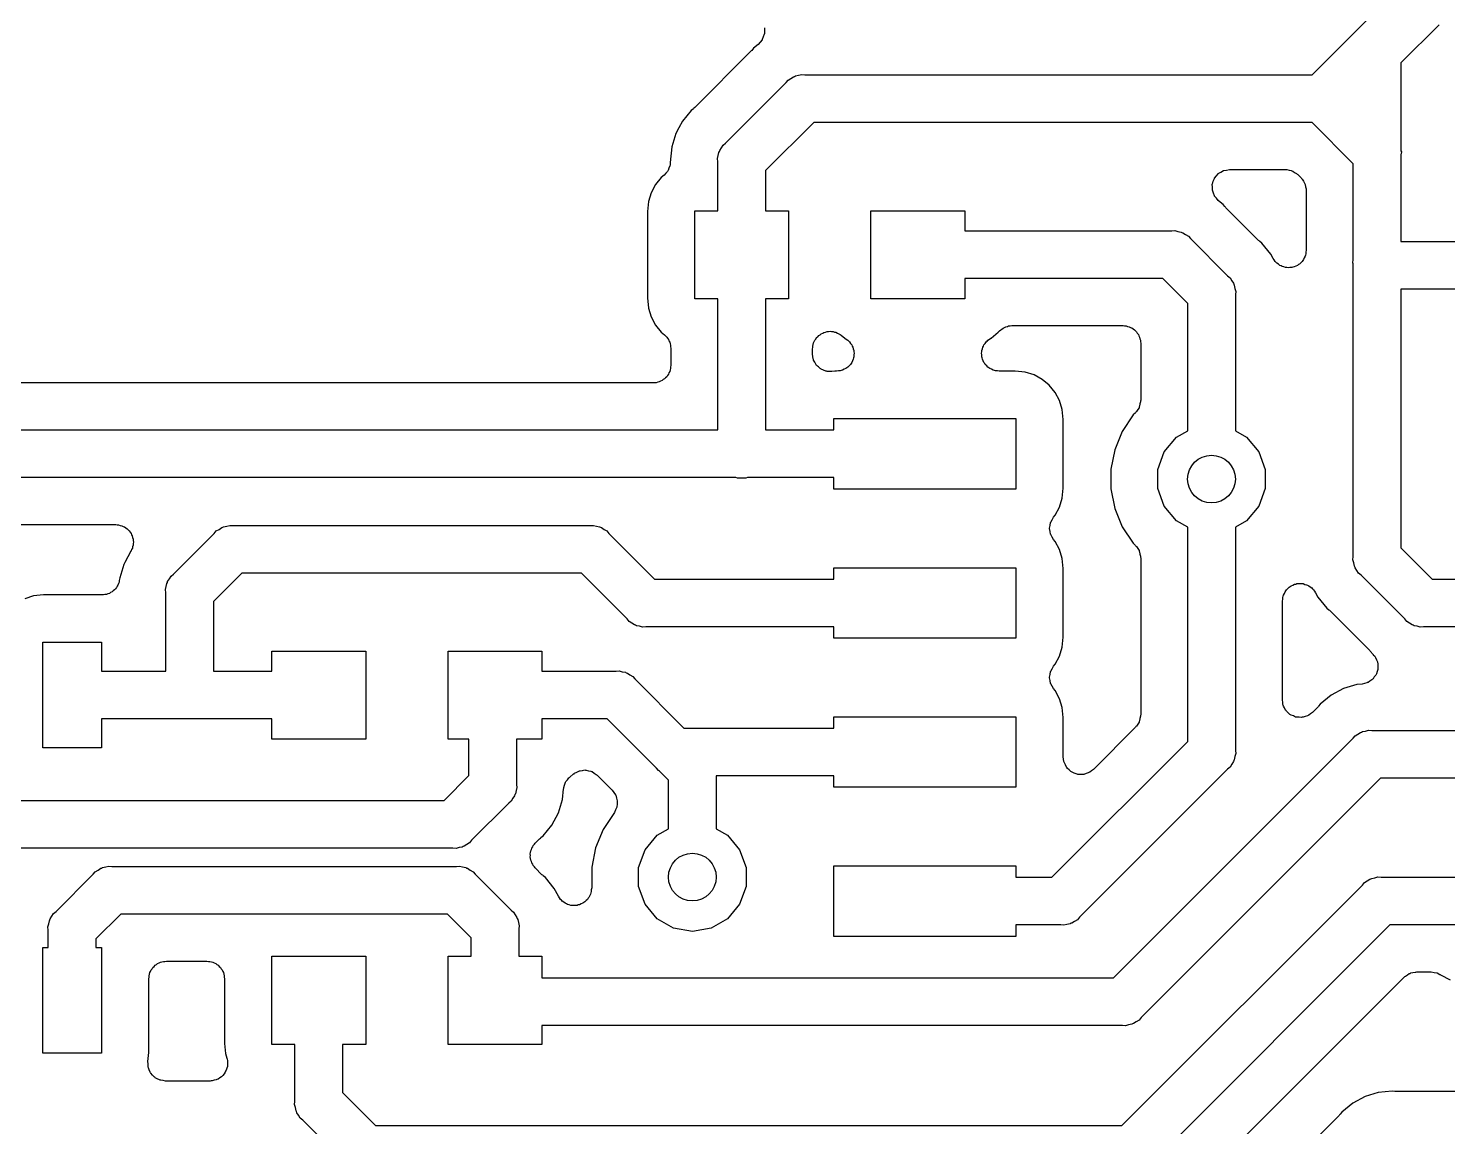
# Model space of a CAD drawing. Extents: x 91 to 190.2, y -113.9 to -59.9.
# Drawn here: x 109.03 to 121.11, y -105.08 to -95.72 of the extents above; entities that cross this region are included whole.
import ezdxf

# ---------------------------------------------------------------- set-up
doc = ezdxf.new("R2010")
doc.units = 0
doc.header["$MEASUREMENT"] = 0
doc.layers.add('BLACK', color=7, linetype='CONTINUOUS')

msp = doc.modelspace()

# ---------------------------------------------------------------- linework, layer by layer
at = {"layer": 'BLACK', "linetype": 'CONTINUOUS'}
for p, q in [((119.956, -96.1168), (120.697, -95.3758)), ((121.037, -95.692), (120.713, -96.0162)), ((115.283, -95.7939), (115.275, -95.8177)), ((115.292, -95.7703), (115.283, -95.7939)), ((115.293, -95.7687), (115.292, -95.7695)), ((115.292, -95.7695), (115.292, -95.7703)), ((115.293, -95.7182), (115.293, -95.7434)), ((115.293, -95.7434), (115.293, -95.7687)), ((115.176, -95.9196), (114.7, -96.3959)), ((115.18, -95.9136), (115.176, -95.9196)), ((115.186, -95.9087), (115.18, -95.9136)), ((115.2, -95.8914), (115.186, -95.9087)), ((115.24, -95.8586), (115.2, -95.8914)), ((115.241, -95.858), (115.24, -95.8586)), ((115.257, -95.8382), (115.241, -95.8576)), ((115.241, -95.8576), (115.241, -95.858)), ((115.274, -95.8191), (115.257, -95.8382)), ((115.275, -95.8177), (115.274, -95.8183)), ((115.274, -95.8183), (115.274, -95.8191)), ((120.713, -96.0162), (120.713, -96.7633)), ((115.479, -96.1826), (115.496, -96.1619)), ((115.496, -96.1619), (115.519, -96.1485)), ((115.519, -96.1485), (115.541, -96.133)), ((115.541, -96.133), (115.55, -96.1306)), ((115.55, -96.1306), (115.558, -96.1261)), ((115.558, -96.1261), (115.585, -96.1214)), ((115.585, -96.1214), (115.611, -96.1145)), ((115.611, -96.1145), (115.637, -96.1168)), ((115.637, -96.1168), (119.956, -96.1168)), ((114.963, -96.6986), (115.479, -96.1826)), ((114.689, -96.4058), (114.671, -96.42)), ((114.694, -96.4002), (114.689, -96.4058)), ((114.7, -96.3959), (114.694, -96.4002)), ((114.596, -96.5119), (114.566, -96.5688)), ((114.671, -96.42), (114.596, -96.5119)), ((115.713, -96.5232), (115.303, -96.9328)), ((119.956, -96.5232), (115.713, -96.5232)), ((120.307, -96.8742), (119.956, -96.5232)), ((114.54, -96.6166), (114.506, -96.7303)), ((114.566, -96.5688), (114.54, -96.6166)), ((114.566, -96.5688), (114.566, -96.5688)), ((114.506, -96.7303), (114.492, -96.8633)), ((114.901, -96.8046), (114.906, -96.778)), ((114.906, -96.778), (114.911, -96.7702)), ((114.911, -96.7702), (114.913, -96.7614)), ((114.913, -96.7614), (114.928, -96.7393)), ((114.928, -96.7393), (114.942, -96.716)), ((114.942, -96.716), (114.963, -96.6986)), ((120.713, -96.7633), (120.716, -96.772)), ((120.716, -96.772), (120.713, -96.7989)), ((114.489, -96.893), (114.48, -96.9123)), ((114.49, -96.8881), (114.489, -96.893)), ((114.491, -96.8834), (114.49, -96.8881)), ((114.492, -96.8633), (114.491, -96.8667)), ((114.491, -96.8667), (114.491, -96.8834)), ((114.894, -96.8306), (114.901, -96.8046)), ((114.897, -96.8575), (114.894, -96.8306)), ((114.897, -97.275), (114.897, -96.8575)), ((120.307, -97.6911), (120.307, -96.8742)), ((120.713, -96.7989), (120.713, -97.5368)), ((114.416, -96.9908), (114.366, -97.0517)), ((114.439, -96.9717), (114.416, -96.9908)), ((114.453, -96.9556), (114.439, -96.9717)), ((114.468, -96.9405), (114.453, -96.9556)), ((114.47, -96.9359), (114.468, -96.9405)), ((114.473, -96.9322), (114.47, -96.9359)), ((114.48, -96.9123), (114.473, -96.9322)), ((115.303, -96.9328), (115.303, -97.275)), ((119.115, -97.0234), (119.124, -96.9996)), ((119.124, -96.999), (119.125, -96.9982)), ((119.124, -96.9996), (119.124, -96.999)), ((119.125, -96.9982), (119.141, -96.9788)), ((119.141, -96.9788), (119.157, -96.9594)), ((119.157, -96.9589), (119.158, -96.9583)), ((119.157, -96.9594), (119.157, -96.9589)), ((119.158, -96.9583), (119.18, -96.9457)), ((119.18, -96.9457), (119.202, -96.9328)), ((119.202, -96.9327), (119.203, -96.9322)), ((119.202, -96.9328), (119.202, -96.9327)), ((119.203, -96.9322), (119.228, -96.9279)), ((119.228, -96.9279), (119.253, -96.9232)), ((119.253, -96.9232), (119.254, -96.9233)), ((119.254, -96.9233), (119.254, -96.9232)), ((119.254, -96.9232), (119.728, -96.9232)), ((119.728, -96.9232), (119.735, -96.9243)), ((119.735, -96.9243), (119.741, -96.9238)), ((119.741, -96.9238), (119.76, -96.9288)), ((119.76, -96.9288), (119.779, -96.9322)), ((119.779, -96.9322), (119.785, -96.9355)), ((119.785, -96.9355), (119.791, -96.9373)), ((119.791, -96.9373), (119.807, -96.9485)), ((119.807, -96.9485), (119.824, -96.9583)), ((119.824, -96.9583), (119.829, -96.9633)), ((119.829, -96.9633), (119.834, -96.9671)), ((119.834, -96.9671), (119.863, -96.9959)), ((119.863, -96.9959), (119.867, -97.0013)), ((119.867, -97.0013), (119.872, -97.0056)), ((119.872, -97.0056), (119.882, -97.0225)), ((114.329, -97.1212), (114.306, -97.1966)), ((114.366, -97.0517), (114.329, -97.1212)), ((119.106, -97.0488), (119.107, -97.048)), ((119.107, -97.074), (119.106, -97.0488)), ((119.107, -97.0472), (119.115, -97.0234)), ((119.107, -97.048), (119.107, -97.0472)), ((119.107, -97.0992), (119.107, -97.074)), ((119.107, -97.1), (119.107, -97.0992)), ((119.107, -97.1009), (119.107, -97.1)), ((119.116, -97.1245), (119.107, -97.1009)), ((119.125, -97.1482), (119.116, -97.1245)), ((119.882, -97.0225), (119.893, -97.0386)), ((119.893, -97.0386), (119.894, -97.045)), ((119.894, -97.045), (119.898, -97.0507)), ((119.898, -97.0507), (119.901, -97.07)), ((119.901, -97.07), (119.906, -97.0889)), ((119.906, -97.0889), (119.906, -97.0955)), ((119.906, -97.0955), (119.907, -97.102)), ((119.907, -97.102), (119.907, -97.611)), ((114.306, -97.1966), (114.297, -97.2824)), ((119.125, -97.1488), (119.125, -97.1482)), ((119.125, -97.1496), (119.125, -97.1488)), ((119.142, -97.1687), (119.125, -97.1496)), ((119.158, -97.1881), (119.142, -97.1687)), ((119.159, -97.1885), (119.158, -97.1881)), ((119.159, -97.1892), (119.159, -97.1885)), ((119.199, -97.2214), (119.159, -97.1892)), ((119.213, -97.2387), (119.199, -97.2214)), ((119.218, -97.2436), (119.213, -97.2387)), ((119.223, -97.2496), (119.218, -97.2436)), ((119.5, -97.5273), (119.223, -97.2496)), ((114.297, -97.2824), (114.297, -98.0176)), ((114.7, -98.025), (114.7, -97.275)), ((114.7, -97.275), (114.897, -97.275)), ((115.303, -97.275), (115.5, -97.275)), ((115.5, -97.275), (115.5, -98.025)), ((116.2, -98.025), (116.2, -97.275)), ((116.2, -97.275), (117, -97.275)), ((117, -97.275), (117, -97.4468)), ((117, -97.4468), (118.761, -97.4468)), ((118.761, -97.4468), (118.788, -97.4445)), ((118.788, -97.4445), (118.814, -97.4514)), ((118.814, -97.4514), (118.841, -97.4561)), ((118.841, -97.4561), (118.848, -97.4606)), ((118.848, -97.4606), (118.857, -97.463)), ((118.857, -97.463), (118.879, -97.4785)), ((118.879, -97.4785), (118.903, -97.4919)), ((118.903, -97.4919), (118.92, -97.5126)), ((118.92, -97.5126), (119.237, -97.83)), ((119.506, -97.5316), (119.5, -97.5273)), ((119.511, -97.5372), (119.506, -97.5316)), ((119.529, -97.5514), (119.511, -97.5372)), ((119.604, -97.6433), (119.529, -97.5514)), ((119.907, -97.611), (119.904, -97.6263)), ((119.904, -97.6263), (119.904, -97.6418)), ((120.713, -97.5368), (121.9, -97.5368)), ((119.625, -97.6817), (119.604, -97.6433)), ((119.634, -97.6939), (119.625, -97.6817)), ((119.642, -97.7074), (119.634, -97.6939)), ((119.65, -97.7143), (119.642, -97.7074)), ((119.657, -97.7227), (119.65, -97.7143)), ((119.67, -97.7309), (119.657, -97.7227)), ((119.682, -97.7409), (119.67, -97.7309)), ((119.692, -97.7445), (119.682, -97.7409)), ((119.701, -97.7502), (119.692, -97.7445)), ((119.817, -97.7462), (119.803, -97.7535)), ((119.832, -97.7409), (119.817, -97.7462)), ((119.84, -97.734), (119.832, -97.7409)), ((119.849, -97.729), (119.84, -97.734)), ((119.86, -97.7174), (119.849, -97.729)), ((119.872, -97.7074), (119.86, -97.7174)), ((119.877, -97.6981), (119.872, -97.7074)), ((119.884, -97.6902), (119.877, -97.6981)), ((119.89, -97.6758), (119.884, -97.6902)), ((119.898, -97.6623), (119.89, -97.6758)), ((119.9, -97.6518), (119.898, -97.6623)), ((119.904, -97.6418), (119.9, -97.6518)), ((120.304, -97.718), (120.307, -97.6911)), ((120.307, -97.7267), (120.304, -97.718)), ((120.307, -100.221), (120.307, -97.7267)), ((118.686, -97.8532), (117, -97.8532)), ((117, -97.8532), (117, -98.025)), ((118.897, -98.0642), (118.686, -97.8532)), ((119.237, -97.83), (119.258, -97.8474)), ((119.258, -97.8474), (119.272, -97.8707)), ((119.716, -97.7534), (119.701, -97.7502)), ((119.731, -97.7587), (119.716, -97.7534)), ((119.741, -97.7587), (119.731, -97.7587)), ((119.752, -97.7609), (119.741, -97.7587)), ((119.767, -97.7587), (119.752, -97.7609)), ((119.783, -97.7587), (119.767, -97.7587)), ((119.793, -97.755), (119.783, -97.7587)), ((119.803, -97.7535), (119.793, -97.755)), ((119.272, -97.8707), (119.287, -97.8928)), ((119.287, -97.8928), (119.289, -97.9016)), ((119.289, -97.9016), (119.294, -97.9094)), ((119.294, -97.9094), (119.299, -97.936)), ((119.299, -97.936), (119.306, -97.962)), ((119.306, -97.962), (119.303, -97.9889)), ((119.303, -97.9889), (119.303, -99.1494)), ((121.9, -97.9432), (120.713, -97.9432)), ((120.713, -97.9432), (120.713, -100.146)), ((114.297, -98.0176), (114.306, -98.1034)), ((114.306, -98.1034), (114.329, -98.1788)), ((114.897, -98.025), (114.7, -98.025)), ((114.897, -99.1418), (114.897, -98.025)), ((115.5, -98.025), (115.303, -98.025)), ((115.303, -98.025), (115.303, -99.1418)), ((117, -98.025), (116.2, -98.025)), ((118.897, -99.1494), (118.897, -98.0642)), ((114.329, -98.1788), (114.366, -98.2483)), ((114.366, -98.2483), (114.416, -98.3092)), ((114.416, -98.3092), (114.442, -98.3307)), ((114.442, -98.3307), (114.451, -98.3413)), ((114.451, -98.3413), (114.462, -98.3502)), ((114.462, -98.3502), (114.468, -98.3609)), ((115.738, -98.3555), (115.748, -98.3476)), ((115.748, -98.3476), (115.756, -98.338)), ((115.756, -98.338), (115.768, -98.3309)), ((115.768, -98.3309), (115.778, -98.322)), ((115.778, -98.322), (115.79, -98.3178)), ((115.79, -98.3178), (115.8, -98.3115)), ((115.8, -98.3115), (115.814, -98.3089)), ((115.814, -98.3089), (115.827, -98.3042)), ((115.827, -98.3042), (115.839, -98.3042)), ((115.839, -98.3042), (115.852, -98.3019)), ((115.852, -98.3019), (115.865, -98.3042)), ((115.865, -98.3042), (115.879, -98.3042)), ((115.879, -98.3042), (115.891, -98.3084)), ((115.891, -98.3084), (115.903, -98.3104)), ((115.903, -98.3104), (115.915, -98.3172)), ((115.915, -98.3172), (115.928, -98.322)), ((115.928, -98.322), (115.938, -98.3299)), ((115.938, -98.3299), (115.948, -98.3359)), ((115.948, -98.3359), (115.977, -98.3592)), ((117.223, -98.3592), (117.284, -98.3092)), ((117.284, -98.3092), (117.285, -98.308)), ((117.285, -98.308), (117.296, -98.299)), ((117.296, -98.299), (117.305, -98.2883)), ((117.305, -98.2883), (117.315, -98.2821)), ((117.315, -98.2821), (117.325, -98.2741)), ((117.325, -98.2741), (117.338, -98.2692)), ((117.338, -98.2692), (117.35, -98.2622)), ((117.35, -98.2622), (117.362, -98.2601)), ((117.362, -98.2601), (117.373, -98.2558)), ((117.373, -98.2558), (117.387, -98.2556)), ((117.387, -98.2556), (117.401, -98.2532)), ((117.401, -98.2532), (118.347, -98.2532)), ((118.347, -98.2532), (118.36, -98.2555)), ((118.36, -98.2555), (118.373, -98.2555)), ((118.373, -98.2555), (118.385, -98.26)), ((118.385, -98.26), (118.398, -98.2622)), ((118.398, -98.2622), (118.409, -98.2688)), ((118.409, -98.2688), (118.422, -98.2733)), ((118.422, -98.2733), (118.432, -98.2817)), ((118.432, -98.2817), (118.443, -98.2883)), ((118.443, -98.2883), (118.452, -98.2983)), ((118.452, -98.2983), (118.462, -98.3068)), ((118.462, -98.3068), (118.468, -98.3181)), ((118.468, -98.3181), (118.477, -98.3282)), ((118.477, -98.3282), (118.481, -98.3405)), ((118.481, -98.3405), (118.488, -98.3519)), ((114.468, -98.3609), (114.476, -98.3702)), ((114.476, -98.3702), (114.481, -98.3833)), ((114.481, -98.3833), (114.488, -98.3953)), ((114.488, -98.3953), (114.49, -98.4075)), ((114.49, -98.4075), (114.494, -98.419)), ((114.494, -98.419), (114.494, -98.4329)), ((114.494, -98.4329), (114.497, -98.4466)), ((114.497, -98.4466), (114.497, -98.5918)), ((115.703, -98.4519), (115.705, -98.4398)), ((115.703, -98.4955), (115.703, -98.4519)), ((115.705, -98.4275), (115.71, -98.4143)), ((115.705, -98.4398), (115.705, -98.4275)), ((115.71, -98.4143), (115.712, -98.4006)), ((115.712, -98.4006), (115.718, -98.3899)), ((115.718, -98.3899), (115.722, -98.3783)), ((115.722, -98.3783), (115.731, -98.3675)), ((115.731, -98.3675), (115.738, -98.3555)), ((115.977, -98.3592), (115.978, -98.3601)), ((115.978, -98.3601), (115.991, -98.3697)), ((115.991, -98.3697), (116.004, -98.3774)), ((116.004, -98.3774), (116.011, -98.3856)), ((116.011, -98.3856), (116.019, -98.3922)), ((116.019, -98.3922), (116.027, -98.4054)), ((116.027, -98.4054), (116.037, -98.4173)), ((116.037, -98.4173), (116.041, -98.4274)), ((116.041, -98.4274), (116.047, -98.4364)), ((116.047, -98.4364), (116.05, -98.4517)), ((116.05, -98.4517), (116.055, -98.4663)), ((116.055, -98.4663), (116.055, -98.477)), ((117.145, -98.4663), (117.15, -98.4517)), ((117.145, -98.477), (117.145, -98.4663)), ((117.15, -98.4517), (117.153, -98.4364)), ((117.153, -98.4364), (117.159, -98.4274)), ((117.159, -98.4274), (117.163, -98.4173)), ((117.163, -98.4173), (117.173, -98.4054)), ((117.173, -98.4054), (117.181, -98.3922)), ((117.181, -98.3922), (117.189, -98.3856)), ((117.189, -98.3856), (117.196, -98.3774)), ((117.196, -98.3774), (117.209, -98.3697)), ((117.209, -98.3697), (117.222, -98.3601)), ((117.222, -98.3601), (117.223, -98.3592)), ((118.488, -98.3519), (118.49, -98.3648)), ((118.49, -98.3648), (118.495, -98.3772)), ((118.495, -98.3772), (118.495, -98.3903)), ((118.495, -98.3903), (118.497, -98.4032)), ((118.497, -98.4032), (118.497, -98.8888)), ((114.497, -98.5918), (114.495, -98.6047)), ((115.707, -98.5156), (115.703, -98.4955)), ((115.709, -98.5359), (115.707, -98.5156)), ((115.711, -98.5411), (115.709, -98.5359)), ((115.712, -98.5468), (115.711, -98.5411)), ((115.722, -98.5644), (115.712, -98.5468)), ((115.731, -98.5828), (115.722, -98.5644)), ((115.735, -98.5869), (115.731, -98.5828)), ((115.738, -98.5919), (115.735, -98.5869)), ((115.754, -98.605), (115.738, -98.5919)), ((116.026, -98.5849), (116.014, -98.5953)), ((116.031, -98.5755), (116.026, -98.5849)), ((116.037, -98.5673), (116.031, -98.5755)), ((116.043, -98.5527), (116.037, -98.5673)), ((116.05, -98.539), (116.043, -98.5527)), ((116.052, -98.5284), (116.05, -98.539)), ((116.055, -98.5184), (116.052, -98.5284)), ((116.055, -98.477), (116.058, -98.4874)), ((116.058, -98.4874), (116.055, -98.5028)), ((116.055, -98.5028), (116.055, -98.5184)), ((117.142, -98.4874), (117.145, -98.477)), ((117.145, -98.5028), (117.142, -98.4874)), ((117.145, -98.5184), (117.145, -98.5028)), ((117.148, -98.5284), (117.145, -98.5184)), ((117.15, -98.539), (117.148, -98.5284)), ((117.157, -98.5527), (117.15, -98.539)), ((117.163, -98.5673), (117.157, -98.5527)), ((117.169, -98.5755), (117.163, -98.5673)), ((117.174, -98.5849), (117.169, -98.5755)), ((117.186, -98.5953), (117.174, -98.5849)), ((114.432, -98.7133), (114.422, -98.7217)), ((114.443, -98.7067), (114.432, -98.7133)), ((114.452, -98.6967), (114.443, -98.7067)), ((114.462, -98.6882), (114.452, -98.6967)), ((114.468, -98.6769), (114.462, -98.6882)), ((114.477, -98.6668), (114.468, -98.6769)), ((114.481, -98.6545), (114.477, -98.6668)), ((114.488, -98.6431), (114.481, -98.6545)), ((114.49, -98.6302), (114.488, -98.6431)), ((114.495, -98.6178), (114.49, -98.6302)), ((114.495, -98.6047), (114.495, -98.6178)), ((115.769, -98.6193), (115.754, -98.605)), ((115.774, -98.6217), (115.769, -98.6193)), ((115.778, -98.6254), (115.774, -98.6217)), ((115.797, -98.6324), (115.778, -98.6254)), ((115.816, -98.6408), (115.797, -98.6324)), ((115.822, -98.6412), (115.816, -98.6408)), ((115.827, -98.6432), (115.822, -98.6412)), ((115.848, -98.6432), (115.827, -98.6432)), ((115.868, -98.6447), (115.848, -98.6432)), ((115.892, -98.6423), (115.868, -98.6447)), ((115.908, -98.6423), (115.892, -98.6423)), ((115.923, -98.6396), (115.908, -98.6423)), ((115.938, -98.6391), (115.923, -98.6396)), ((115.948, -98.6351), (115.938, -98.6391)), ((115.959, -98.6333), (115.948, -98.6351)), ((115.972, -98.6255), (115.959, -98.6333)), ((115.987, -98.6197), (115.972, -98.6255)), ((115.995, -98.6126), (115.987, -98.6197)), ((116.004, -98.6072), (115.995, -98.6126)), ((116.014, -98.5953), (116.004, -98.6072)), ((117.196, -98.6072), (117.186, -98.5953)), ((117.205, -98.6126), (117.196, -98.6072)), ((117.213, -98.6197), (117.205, -98.6126)), ((117.228, -98.6255), (117.213, -98.6197)), ((117.241, -98.6333), (117.228, -98.6255)), ((117.252, -98.6351), (117.241, -98.6333)), ((117.262, -98.6391), (117.252, -98.6351)), ((117.277, -98.6396), (117.262, -98.6391)), ((117.292, -98.6423), (117.277, -98.6396)), ((117.428, -98.6423), (117.292, -98.6423)), ((117.513, -98.6508), (117.428, -98.6423)), ((117.589, -98.6737), (117.513, -98.6508)), ((117.658, -98.7108), (117.589, -98.6737)), ((117.719, -98.7608), (117.658, -98.7108)), ((114.347, -98.7418), (108.327, -98.7418)), ((114.36, -98.7395), (114.347, -98.7418)), ((114.373, -98.7395), (114.36, -98.7395)), ((114.385, -98.735), (114.373, -98.7395)), ((114.398, -98.7328), (114.385, -98.735)), ((114.409, -98.7262), (114.398, -98.7328)), ((114.422, -98.7217), (114.409, -98.7262)), ((117.769, -98.8217), (117.719, -98.7608)), ((117.806, -98.8912), (117.769, -98.8217)), ((117.829, -98.9666), (117.806, -98.8912)), ((118.483, -98.9522), (118.472, -98.9682)), ((118.484, -98.9458), (118.483, -98.9522)), ((118.488, -98.9401), (118.484, -98.9458)), ((118.491, -98.9208), (118.488, -98.9401)), ((118.496, -98.9019), (118.491, -98.9208)), ((118.497, -98.8888), (118.496, -98.8953)), ((118.496, -98.8953), (118.496, -98.9019)), ((115.885, -99.1418), (115.885, -99.045)), ((115.885, -99.045), (117.435, -99.045)), ((117.435, -99.045), (117.435, -99.645)), ((117.838, -99.0524), (117.829, -98.9666)), ((117.838, -99.6376), (117.838, -99.0524)), ((118.434, -99.0136), (118.34, -99.154)), ((118.453, -98.9949), (118.434, -99.0136)), ((118.457, -98.9895), (118.453, -98.9949)), ((118.462, -98.9852), (118.457, -98.9895)), ((118.472, -98.9682), (118.462, -98.9852)), ((108.099, -99.1418), (114.897, -99.1418)), ((115.303, -99.1418), (115.885, -99.1418)), ((118.34, -99.154), (118.276, -99.31)), ((118.802, -99.2044), (118.897, -99.1494)), ((119.303, -99.1494), (119.398, -99.2044)), ((118.276, -99.31), (118.243, -99.4756)), ((118.698, -99.3279), (118.802, -99.2044)), ((119.398, -99.2044), (119.502, -99.3279)), ((118.643, -99.4794), (118.698, -99.3279)), ((119.502, -99.3279), (119.557, -99.4794)), ((115.05, -99.5482), (108.024, -99.5482)), ((115.064, -99.5532), (115.05, -99.5482)), ((115.136, -99.5532), (115.064, -99.5532)), ((115.15, -99.5482), (115.136, -99.5532)), ((115.885, -99.5482), (115.15, -99.5482)), ((115.885, -99.645), (115.885, -99.5482)), ((118.243, -99.4756), (118.243, -99.6444)), ((118.643, -99.6406), (118.643, -99.4794)), ((119.557, -99.4794), (119.557, -99.6406)), ((117.435, -99.645), (115.885, -99.645)), ((117.829, -99.7234), (117.838, -99.6376)), ((118.243, -99.6444), (118.276, -99.81)), ((118.698, -99.7921), (118.643, -99.6406)), ((119.557, -99.6406), (119.502, -99.7921)), ((117.769, -99.8683), (117.806, -99.7988)), ((117.806, -99.7988), (117.829, -99.7234)), ((118.802, -99.9156), (118.698, -99.7921)), ((119.502, -99.7921), (119.398, -99.9156)), ((117.731, -99.9272), (117.744, -99.9061)), ((117.744, -99.9061), (117.756, -99.8848)), ((117.756, -99.8848), (117.769, -99.8683)), ((118.276, -99.81), (118.34, -99.966)), ((118.897, -99.9706), (118.802, -99.9156)), ((119.398, -99.9156), (119.303, -99.9706)), ((108.052, -99.9482), (109.772, -99.9482)), ((109.772, -99.9482), (109.784, -99.9503)), ((109.784, -99.9503), (109.796, -99.9502)), ((109.796, -99.9502), (109.809, -99.9548)), ((109.809, -99.9548), (109.823, -99.9572)), ((109.823, -99.9572), (109.834, -99.9634)), ((109.834, -99.9634), (109.845, -99.9675)), ((109.845, -99.9675), (109.856, -99.9763)), ((109.856, -99.9763), (109.868, -99.9833)), ((109.868, -99.9833), (109.876, -99.9927)), ((109.876, -99.9927), (109.886, -100.001)), ((109.886, -100.001), (109.893, -100.013)), ((109.893, -100.013), (109.902, -100.023)), ((109.902, -100.023), (109.906, -100.035)), ((109.906, -100.035), (109.912, -100.045)), ((110.263, -100.37), (110.61, -100.023)), ((110.61, -100.023), (110.627, -100.002)), ((110.627, -100.002), (110.651, -99.9885)), ((110.651, -99.9885), (110.673, -99.973)), ((110.673, -99.973), (110.682, -99.9706)), ((110.682, -99.9706), (110.689, -99.9661)), ((110.689, -99.9661), (110.716, -99.9614)), ((110.716, -99.9614), (110.742, -99.9545)), ((110.742, -99.9545), (110.769, -99.9568)), ((110.769, -99.9568), (113.811, -99.9568)), ((113.811, -99.9568), (113.838, -99.9545)), ((113.838, -99.9545), (113.864, -99.9614)), ((113.864, -99.9614), (113.891, -99.9661)), ((113.891, -99.9661), (113.898, -99.9706)), ((113.898, -99.9706), (113.907, -99.973)), ((113.907, -99.973), (113.929, -99.9885)), ((113.929, -99.9885), (113.953, -100.002)), ((113.953, -100.002), (113.97, -100.023)), ((113.97, -100.023), (114.359, -100.412)), ((117.722, -99.9784), (117.726, -99.9543)), ((117.722, -99.98), (117.722, -99.9784)), ((117.722, -99.9816), (117.722, -99.98)), ((117.726, -100.006), (117.722, -99.9816)), ((117.726, -99.9543), (117.73, -99.9302)), ((117.73, -100.03), (117.726, -100.006)), ((117.73, -99.9302), (117.731, -99.9288)), ((117.731, -100.031), (117.73, -100.03)), ((117.731, -99.9288), (117.731, -99.9272)), ((117.731, -100.033), (117.731, -100.031)), ((117.744, -100.054), (117.731, -100.033)), ((118.34, -99.966), (118.434, -100.106)), ((118.897, -101.796), (118.897, -99.9706)), ((119.303, -99.9706), (119.303, -101.871)), ((109.906, -100.16), (109.905, -100.164)), ((109.913, -100.148), (109.906, -100.16)), ((109.912, -100.045), (109.915, -100.059)), ((109.915, -100.136), (109.913, -100.148)), ((109.915, -100.059), (109.92, -100.072)), ((109.92, -100.124), (109.915, -100.136)), ((109.92, -100.072), (109.92, -100.084)), ((109.92, -100.084), (109.922, -100.097)), ((109.922, -100.097), (109.92, -100.11)), ((109.92, -100.11), (109.92, -100.124)), ((117.756, -100.075), (117.744, -100.054)), ((117.769, -100.092), (117.756, -100.075)), ((117.806, -100.161), (117.769, -100.092)), ((117.829, -100.237), (117.806, -100.161)), ((118.434, -100.106), (118.453, -100.125)), ((118.453, -100.125), (118.457, -100.131)), ((118.457, -100.131), (118.462, -100.135)), ((118.462, -100.135), (118.472, -100.152)), ((118.472, -100.152), (118.483, -100.168)), ((120.713, -100.146), (120.979, -100.412)), ((109.849, -100.272), (109.84, -100.288)), ((109.901, -100.174), (109.849, -100.272)), ((109.849, -100.272), (109.849, -100.272)), ((109.902, -100.173), (109.901, -100.174)), ((109.903, -100.17), (109.902, -100.172)), ((109.902, -100.172), (109.902, -100.173)), ((109.905, -100.164), (109.903, -100.17)), ((117.838, -100.322), (117.829, -100.237)), ((118.483, -100.168), (118.484, -100.174)), ((118.484, -100.174), (118.488, -100.18)), ((118.488, -100.18), (118.491, -100.199)), ((118.491, -100.199), (118.496, -100.218)), ((118.496, -100.218), (118.496, -100.225)), ((118.496, -100.225), (118.497, -100.231)), ((118.497, -100.231), (118.497, -101.568)), ((120.304, -100.248), (120.307, -100.221)), ((120.311, -100.274), (120.304, -100.248)), ((120.316, -100.301), (120.311, -100.274)), ((109.806, -100.402), (109.804, -100.413)), ((109.84, -100.288), (109.806, -100.402)), ((110.228, -100.411), (110.242, -100.387)), ((110.242, -100.387), (110.263, -100.37)), ((110.844, -100.363), (110.603, -100.604)), ((113.736, -100.363), (110.844, -100.363)), ((114.125, -100.752), (113.736, -100.363)), ((115.885, -100.412), (115.885, -100.315)), ((115.885, -100.315), (117.435, -100.315)), ((117.435, -100.315), (117.435, -100.915)), ((117.838, -100.908), (117.838, -100.322)), ((120.321, -100.308), (120.316, -100.301)), ((120.323, -100.317), (120.321, -100.308)), ((120.338, -100.339), (120.323, -100.317)), ((120.352, -100.363), (120.338, -100.339)), ((120.373, -100.38), (120.352, -100.363)), ((120.745, -100.752), (120.373, -100.38)), ((109.74, -100.522), (109.728, -100.527)), ((109.749, -100.512), (109.74, -100.522)), ((109.76, -100.505), (109.749, -100.512)), ((109.768, -100.494), (109.76, -100.505)), ((109.777, -100.485), (109.768, -100.494)), ((109.783, -100.473), (109.777, -100.485)), ((109.79, -100.463), (109.783, -100.473)), ((109.794, -100.45), (109.79, -100.463)), ((109.8, -100.438), (109.794, -100.45)), ((109.801, -100.425), (109.8, -100.438)), ((109.804, -100.413), (109.801, -100.425)), ((110.194, -100.502), (110.201, -100.476)), ((110.197, -100.529), (110.194, -100.502)), ((110.201, -100.476), (110.206, -100.449)), ((110.206, -100.449), (110.211, -100.442)), ((110.211, -100.442), (110.213, -100.433)), ((110.213, -100.433), (110.228, -100.411)), ((114.359, -100.412), (115.885, -100.412)), ((119.72, -100.534), (119.726, -100.52)), ((119.726, -100.52), (119.733, -100.512)), ((119.733, -100.512), (119.738, -100.503)), ((119.738, -100.503), (119.75, -100.493)), ((119.75, -100.493), (119.761, -100.481)), ((119.761, -100.481), (119.77, -100.476)), ((119.77, -100.476), (119.778, -100.469)), ((119.778, -100.469), (119.793, -100.464)), ((119.793, -100.464), (119.807, -100.456)), ((119.807, -100.456), (119.817, -100.455)), ((119.817, -100.455), (119.827, -100.451)), ((119.827, -100.451), (119.843, -100.451)), ((119.843, -100.451), (119.858, -100.449)), ((119.858, -100.449), (119.869, -100.451)), ((119.869, -100.451), (119.879, -100.451)), ((119.879, -100.451), (119.894, -100.457)), ((119.894, -100.457), (119.909, -100.46)), ((119.909, -100.46), (119.918, -100.465)), ((119.918, -100.465), (119.928, -100.469)), ((119.928, -100.469), (119.94, -100.479)), ((119.94, -100.479), (119.953, -100.487)), ((119.953, -100.487), (119.96, -100.496)), ((119.96, -100.496), (119.968, -100.503)), ((119.968, -100.503), (119.976, -100.516)), ((119.976, -100.516), (119.985, -100.528)), ((120.979, -100.412), (121.285, -100.412)), ((109.072, -100.556), (108.996, -100.579)), ((109.157, -100.547), (109.072, -100.556)), ((109.65, -100.547), (109.157, -100.547)), ((109.656, -100.546), (109.65, -100.547)), ((109.667, -100.547), (109.656, -100.546)), ((109.679, -100.544), (109.667, -100.547)), ((109.692, -100.543), (109.679, -100.544)), ((109.704, -100.538), (109.692, -100.543)), ((109.717, -100.534), (109.704, -100.538)), ((109.728, -100.527), (109.717, -100.534)), ((110.197, -101.197), (110.197, -100.529)), ((110.603, -100.604), (110.603, -101.197)), ((119.703, -100.599), (119.706, -100.584)), ((119.703, -101.442), (119.703, -100.599)), ((119.706, -100.568), (119.71, -100.558)), ((119.706, -100.584), (119.706, -100.568)), ((119.71, -100.558), (119.712, -100.548)), ((119.712, -100.548), (119.72, -100.534)), ((119.985, -100.528), (120.006, -100.567)), ((120.006, -100.567), (120.081, -100.659)), ((114.142, -100.773), (114.125, -100.752)), ((120.081, -100.659), (120.099, -100.673)), ((120.099, -100.673), (120.104, -100.678)), ((120.104, -100.678), (120.11, -100.683)), ((120.11, -100.683), (120.442, -101.015)), ((120.762, -100.773), (120.745, -100.752)), ((114.166, -100.787), (114.142, -100.773)), ((114.188, -100.802), (114.166, -100.787)), ((114.197, -100.804), (114.188, -100.802)), ((114.204, -100.809), (114.197, -100.804)), ((114.231, -100.814), (114.204, -100.809)), ((114.257, -100.821), (114.231, -100.814)), ((114.284, -100.818), (114.257, -100.821)), ((115.885, -100.818), (114.284, -100.818)), ((115.885, -100.915), (115.885, -100.818)), ((120.786, -100.787), (120.762, -100.773)), ((120.808, -100.802), (120.786, -100.787)), ((120.817, -100.804), (120.808, -100.802)), ((120.824, -100.809), (120.817, -100.804)), ((120.851, -100.814), (120.824, -100.809)), ((120.877, -100.821), (120.851, -100.814)), ((120.904, -100.818), (120.877, -100.821)), ((121.285, -100.818), (120.904, -100.818)), ((109.15, -101.85), (109.15, -100.95)), ((109.15, -100.95), (109.65, -100.95)), ((109.65, -100.95), (109.65, -101.197)), ((117.435, -100.915), (115.885, -100.915)), ((117.806, -101.069), (117.829, -100.993)), ((117.829, -100.993), (117.838, -100.908)), ((111.1, -101.197), (111.1, -101.025)), ((111.1, -101.025), (111.9, -101.025)), ((111.9, -101.025), (111.9, -101.775)), ((112.6, -101.775), (112.6, -101.025)), ((112.6, -101.025), (113.4, -101.025)), ((113.4, -101.025), (113.4, -101.197)), ((117.769, -101.138), (117.806, -101.069)), ((120.442, -101.015), (120.447, -101.021)), ((120.447, -101.021), (120.452, -101.026)), ((120.452, -101.026), (120.476, -101.055)), ((120.476, -101.055), (120.477, -101.057)), ((120.477, -101.057), (120.49, -101.069)), ((120.49, -101.069), (120.493, -101.075)), ((120.493, -101.075), (120.497, -101.08)), ((120.497, -101.08), (120.504, -101.099)), ((120.504, -101.099), (120.512, -101.116)), ((120.512, -101.116), (120.513, -101.123)), ((120.513, -101.123), (120.515, -101.129)), ((120.515, -101.129), (120.515, -101.149)), ((109.65, -101.197), (110.197, -101.197)), ((110.603, -101.197), (111.1, -101.197)), ((113.4, -101.197), (114.031, -101.197)), ((114.031, -101.197), (114.058, -101.194)), ((114.058, -101.194), (114.084, -101.201)), ((114.084, -101.201), (114.111, -101.206)), ((114.111, -101.206), (114.118, -101.211)), ((114.118, -101.211), (114.127, -101.213)), ((114.127, -101.213), (114.149, -101.228)), ((114.149, -101.228), (114.173, -101.242)), ((114.173, -101.242), (114.19, -101.263)), ((117.722, -101.248), (117.726, -101.224)), ((117.722, -101.25), (117.722, -101.248)), ((117.722, -101.252), (117.722, -101.25)), ((117.726, -101.224), (117.73, -101.2)), ((117.73, -101.2), (117.731, -101.199)), ((117.731, -101.197), (117.744, -101.176)), ((117.731, -101.199), (117.731, -101.197)), ((117.744, -101.176), (117.756, -101.155)), ((117.756, -101.155), (117.769, -101.138)), ((120.486, -101.245), (120.475, -101.262)), ((120.499, -101.23), (120.486, -101.245)), ((120.501, -101.224), (120.499, -101.23)), ((120.504, -101.219), (120.501, -101.224)), ((120.509, -101.2), (120.504, -101.219)), ((120.516, -101.181), (120.509, -101.2)), ((120.515, -101.149), (120.517, -101.168)), ((120.517, -101.168), (120.516, -101.175)), ((120.516, -101.175), (120.516, -101.181)), ((114.19, -101.263), (114.609, -101.682)), ((117.726, -101.276), (117.722, -101.252)), ((117.73, -101.3), (117.726, -101.276)), ((117.731, -101.301), (117.73, -101.3)), ((117.731, -101.303), (117.731, -101.301)), ((117.744, -101.324), (117.731, -101.303)), ((117.756, -101.345), (117.744, -101.324)), ((117.769, -101.362), (117.756, -101.345)), ((117.806, -101.431), (117.769, -101.362)), ((120.223, -101.345), (120.118, -101.401)), ((120.337, -101.311), (120.223, -101.345)), ((120.383, -101.306), (120.337, -101.311)), ((120.401, -101.301), (120.383, -101.306)), ((120.421, -101.297), (120.401, -101.301)), ((120.426, -101.294), (120.421, -101.297)), ((120.433, -101.292), (120.426, -101.294)), ((120.449, -101.281), (120.433, -101.292)), ((120.466, -101.271), (120.449, -101.281)), ((120.47, -101.265), (120.466, -101.271)), ((120.475, -101.262), (120.47, -101.265)), ((117.829, -101.507), (117.806, -101.431)), ((119.707, -101.461), (119.703, -101.442)), ((119.708, -101.48), (119.707, -101.461)), ((119.711, -101.486), (119.708, -101.48)), ((119.712, -101.493), (119.711, -101.486)), ((120.026, -101.476), (120.012, -101.494)), ((120.118, -101.401), (120.026, -101.476)), ((111.1, -101.603), (109.65, -101.603)), ((109.65, -101.603), (109.65, -101.85)), ((111.1, -101.775), (111.1, -101.603)), ((113.956, -101.603), (113.4, -101.603)), ((113.4, -101.603), (113.4, -101.775)), ((114.375, -102.022), (113.956, -101.603)), ((115.885, -101.682), (115.885, -101.585)), ((115.885, -101.585), (117.435, -101.585)), ((117.435, -101.585), (117.435, -102.185)), ((117.838, -101.592), (117.829, -101.507)), ((117.838, -101.927), (117.838, -101.592)), ((118.491, -101.6), (118.488, -101.619)), ((118.496, -101.581), (118.491, -101.6)), ((118.497, -101.568), (118.496, -101.575)), ((118.496, -101.575), (118.496, -101.581)), ((119.722, -101.51), (119.712, -101.493)), ((119.73, -101.528), (119.722, -101.51)), ((119.735, -101.532), (119.73, -101.528)), ((119.738, -101.538), (119.735, -101.532)), ((119.753, -101.551), (119.738, -101.538)), ((119.767, -101.564), (119.753, -101.551)), ((119.773, -101.567), (119.767, -101.564)), ((119.778, -101.572), (119.773, -101.567)), ((119.797, -101.578), (119.778, -101.572)), ((119.814, -101.587), (119.797, -101.578)), ((119.821, -101.587), (119.814, -101.587)), ((119.827, -101.589), (119.821, -101.587)), ((119.847, -101.589), (119.827, -101.589)), ((119.866, -101.591), (119.847, -101.589)), ((119.873, -101.589), (119.866, -101.591)), ((119.879, -101.589), (119.873, -101.589)), ((119.898, -101.583), (119.879, -101.589)), ((119.917, -101.578), (119.898, -101.583)), ((119.922, -101.574), (119.917, -101.578)), ((119.928, -101.572), (119.922, -101.574)), ((119.943, -101.559), (119.928, -101.572)), ((119.959, -101.548), (119.943, -101.559)), ((120.002, -101.505), (119.959, -101.548)), ((120.007, -101.499), (120.002, -101.505)), ((120.012, -101.494), (120.007, -101.499)), ((114.609, -101.682), (115.885, -101.682)), ((118.453, -101.674), (118.094, -102.033)), ((118.457, -101.669), (118.453, -101.674)), ((118.462, -101.664), (118.457, -101.669)), ((118.472, -101.647), (118.462, -101.664)), ((118.483, -101.631), (118.472, -101.647)), ((118.484, -101.625), (118.483, -101.631)), ((118.488, -101.619), (118.484, -101.625)), ((120.322, -101.747), (120.346, -101.733)), ((120.346, -101.733), (120.368, -101.718)), ((120.368, -101.718), (120.377, -101.716)), ((120.377, -101.716), (120.384, -101.711)), ((120.384, -101.711), (120.411, -101.706)), ((120.411, -101.706), (120.437, -101.699)), ((120.437, -101.699), (120.464, -101.702)), ((120.464, -101.702), (121.285, -101.702)), ((109.65, -101.85), (109.15, -101.85)), ((111.9, -101.775), (111.1, -101.775)), ((112.777, -101.775), (112.6, -101.775)), ((112.777, -102.086), (112.777, -101.775)), ((113.4, -101.775), (113.183, -101.775)), ((113.183, -101.775), (113.183, -102.161)), ((117.741, -102.952), (118.897, -101.796)), ((118.266, -103.807), (120.305, -101.768)), ((120.305, -101.768), (120.322, -101.747)), ((117.841, -101.946), (117.838, -101.927)), ((117.843, -101.966), (117.841, -101.946)), ((117.846, -101.972), (117.843, -101.966)), ((117.847, -101.978), (117.846, -101.972)), ((119.287, -101.967), (119.272, -101.989)), ((119.289, -101.958), (119.287, -101.967)), ((119.294, -101.951), (119.289, -101.958)), ((119.299, -101.924), (119.294, -101.951)), ((119.306, -101.898), (119.299, -101.924)), ((119.303, -101.871), (119.306, -101.898)), ((112.566, -102.297), (112.777, -102.086)), ((113.637, -102.098), (113.668, -102.072)), ((113.668, -102.072), (113.673, -102.07)), ((113.673, -102.07), (113.677, -102.066)), ((113.677, -102.066), (113.696, -102.057)), ((113.696, -102.057), (113.713, -102.047)), ((113.713, -102.047), (113.719, -102.046)), ((113.719, -102.046), (113.724, -102.044)), ((113.724, -102.044), (113.745, -102.042)), ((113.745, -102.042), (113.765, -102.038)), ((113.765, -102.038), (113.771, -102.039)), ((113.771, -102.039), (113.776, -102.039)), ((113.776, -102.039), (113.796, -102.044)), ((113.796, -102.044), (113.816, -102.048)), ((113.816, -102.048), (113.821, -102.051)), ((113.821, -102.051), (113.827, -102.052)), ((113.827, -102.052), (113.843, -102.064)), ((113.843, -102.064), (113.861, -102.075)), ((113.861, -102.075), (113.865, -102.079)), ((113.865, -102.079), (113.869, -102.082)), ((113.869, -102.082), (113.998, -102.211)), ((114.392, -102.043), (114.375, -102.022)), ((114.4, -102.048), (114.392, -102.043)), ((114.477, -102.124), (114.4, -102.048)), ((115.885, -102.088), (114.883, -102.088)), ((114.883, -102.088), (114.883, -102.539)), ((115.885, -102.185), (115.885, -102.088)), ((117.857, -101.995), (117.847, -101.978)), ((117.865, -102.013), (117.857, -101.995)), ((117.869, -102.018), (117.865, -102.013)), ((117.873, -102.024), (117.869, -102.018)), ((117.888, -102.036), (117.873, -102.024)), ((117.902, -102.05), (117.888, -102.036)), ((117.908, -102.053), (117.902, -102.05)), ((117.913, -102.057), (117.908, -102.053)), ((117.931, -102.064), (117.913, -102.057)), ((117.949, -102.072), (117.931, -102.064)), ((117.955, -102.073), (117.949, -102.072)), ((117.962, -102.075), (117.955, -102.073)), ((117.981, -102.075), (117.962, -102.075)), ((119.237, -102.03), (117.975, -103.292)), ((118.001, -102.077), (117.981, -102.075)), ((118.007, -102.075), (118.001, -102.077)), ((118.014, -102.075), (118.007, -102.075)), ((118.032, -102.068), (118.014, -102.075)), ((118.051, -102.063), (118.032, -102.068)), ((118.056, -102.059), (118.051, -102.063)), ((118.063, -102.057), (118.056, -102.059)), ((118.078, -102.044), (118.063, -102.057)), ((118.094, -102.033), (118.078, -102.044)), ((119.258, -102.013), (119.237, -102.03)), ((119.272, -101.989), (119.258, -102.013)), ((113.179, -102.214), (113.174, -102.241)), ((113.186, -102.188), (113.179, -102.214)), ((113.183, -102.161), (113.186, -102.188)), ((113.574, -102.288), (113.583, -102.199)), ((113.583, -102.199), (113.585, -102.193)), ((113.585, -102.186), (113.592, -102.168)), ((113.585, -102.193), (113.585, -102.186)), ((113.592, -102.168), (113.597, -102.149)), ((113.597, -102.149), (113.601, -102.143)), ((113.601, -102.143), (113.603, -102.137)), ((113.603, -102.137), (113.616, -102.122)), ((113.616, -102.122), (113.628, -102.106)), ((113.628, -102.106), (113.633, -102.103)), ((113.633, -102.103), (113.637, -102.098)), ((113.998, -102.211), (114.012, -102.231)), ((114.477, -102.539), (114.477, -102.124)), ((117.435, -102.185), (115.885, -102.185)), ((120.539, -102.108), (118.5, -104.147)), ((121.285, -102.108), (120.539, -102.108)), ((107.679, -102.297), (112.566, -102.297)), ((113.117, -102.32), (112.8, -102.637)), ((113.138, -102.303), (113.117, -102.32)), ((113.152, -102.279), (113.138, -102.303)), ((113.167, -102.257), (113.152, -102.279)), ((113.169, -102.248), (113.167, -102.257)), ((113.174, -102.241), (113.169, -102.248)), ((113.54, -102.402), (113.574, -102.288)), ((114.012, -102.231), (114.026, -102.251)), ((114.026, -102.251), (114.027, -102.252)), ((114.027, -102.252), (114.028, -102.253)), ((114.028, -102.253), (114.034, -102.277)), ((114.034, -102.277), (114.041, -102.301)), ((114.039, -102.328), (114.037, -102.353)), ((114.041, -102.304), (114.039, -102.328)), ((114.041, -102.301), (114.041, -102.302)), ((114.041, -102.302), (114.041, -102.304)), ((113.484, -102.507), (113.54, -102.402)), ((114.016, -102.4), (113.92, -102.544)), ((114.026, -102.378), (114.016, -102.4)), ((114.037, -102.356), (114.026, -102.378)), ((114.037, -102.353), (114.037, -102.354)), ((114.037, -102.354), (114.037, -102.356)), ((113.409, -102.599), (113.484, -102.507)), ((113.92, -102.544), (113.856, -102.7)), ((114.382, -102.594), (114.477, -102.539)), ((114.883, -102.539), (114.978, -102.594)), ((112.694, -102.699), (112.668, -102.706)), ((112.721, -102.694), (112.694, -102.699)), ((112.728, -102.689), (112.721, -102.694)), ((112.737, -102.687), (112.728, -102.689)), ((112.759, -102.672), (112.737, -102.687)), ((112.783, -102.658), (112.759, -102.672)), ((112.8, -102.637), (112.783, -102.658)), ((113.313, -102.703), (113.321, -102.692)), ((113.321, -102.692), (113.326, -102.68)), ((113.326, -102.68), (113.335, -102.671)), ((113.335, -102.671), (113.343, -102.66)), ((113.343, -102.66), (113.38, -102.623)), ((113.38, -102.623), (113.386, -102.618)), ((113.386, -102.618), (113.391, -102.613)), ((113.391, -102.613), (113.409, -102.599)), ((113.856, -102.7), (113.823, -102.866)), ((114.278, -102.718), (114.382, -102.594)), ((114.978, -102.594), (115.082, -102.718)), ((112.641, -102.703), (107.754, -102.703)), ((112.668, -102.706), (112.641, -102.703)), ((113.3, -102.753), (113.303, -102.74)), ((113.301, -102.766), (113.3, -102.753)), ((113.3, -102.779), (113.301, -102.766)), ((113.303, -102.792), (113.3, -102.779)), ((113.303, -102.74), (113.304, -102.727)), ((113.304, -102.805), (113.303, -102.792)), ((113.304, -102.727), (113.31, -102.715)), ((113.31, -102.817), (113.304, -102.805)), ((113.31, -102.715), (113.313, -102.703)), ((113.313, -102.83), (113.31, -102.817)), ((114.223, -102.869), (114.278, -102.718)), ((115.082, -102.718), (115.137, -102.869)), ((109.263, -103.242), (109.58, -102.925)), ((109.58, -102.925), (109.597, -102.904)), ((109.597, -102.904), (109.621, -102.891)), ((109.621, -102.891), (109.643, -102.875)), ((109.643, -102.875), (109.652, -102.873)), ((109.652, -102.873), (109.659, -102.869)), ((109.659, -102.869), (109.686, -102.864)), ((109.686, -102.864), (109.712, -102.857)), ((109.712, -102.857), (109.739, -102.859)), ((109.739, -102.859), (112.671, -102.859)), ((112.671, -102.859), (112.698, -102.857)), ((112.698, -102.857), (112.724, -102.864)), ((112.724, -102.864), (112.751, -102.869)), ((112.751, -102.869), (112.758, -102.873)), ((112.758, -102.873), (112.767, -102.875)), ((112.767, -102.875), (112.789, -102.891)), ((112.789, -102.891), (112.813, -102.904)), ((112.813, -102.904), (112.83, -102.925)), ((112.83, -102.925), (113.137, -103.232)), ((113.321, -102.84), (113.313, -102.83)), ((113.326, -102.852), (113.321, -102.84)), ((113.335, -102.862), (113.326, -102.852)), ((113.343, -102.872), (113.335, -102.862)), ((113.4, -102.93), (113.343, -102.872)), ((113.406, -102.934), (113.4, -102.93)), ((113.411, -102.94), (113.406, -102.934)), ((113.429, -102.954), (113.411, -102.94)), ((113.823, -102.866), (113.823, -103.043)), ((114.223, -103.031), (114.223, -102.869)), ((115.137, -102.869), (115.137, -103.031)), ((115.885, -103.455), (115.885, -102.855)), ((115.885, -102.855), (117.435, -102.855)), ((117.435, -102.855), (117.435, -102.952)), ((113.504, -103.046), (113.429, -102.954)), ((113.541, -103.114), (113.504, -103.046)), ((113.823, -103.043), (113.82, -103.059)), ((113.82, -103.059), (113.82, -103.074)), ((114.278, -103.182), (114.223, -103.031)), ((115.137, -103.031), (115.082, -103.182)), ((117.435, -102.952), (117.741, -102.952)), ((118.336, -105.067), (120.385, -103.018)), ((120.385, -103.018), (120.402, -102.997)), ((120.402, -102.997), (120.426, -102.983)), ((120.426, -102.983), (120.448, -102.968)), ((120.448, -102.968), (120.457, -102.966)), ((120.457, -102.966), (120.464, -102.961)), ((120.464, -102.961), (120.491, -102.956)), ((120.491, -102.956), (120.517, -102.949)), ((120.517, -102.949), (120.544, -102.952)), ((120.544, -102.952), (121.285, -102.952)), ((113.55, -103.126), (113.541, -103.114)), ((113.558, -103.14), (113.55, -103.126)), ((113.566, -103.147), (113.558, -103.14)), ((113.573, -103.155), (113.566, -103.147)), ((113.586, -103.163), (113.573, -103.155)), ((113.598, -103.173), (113.586, -103.163)), ((113.608, -103.177), (113.598, -103.173)), ((113.617, -103.183), (113.608, -103.177)), ((113.632, -103.186), (113.617, -103.183)), ((113.733, -103.179), (113.719, -103.186)), ((113.748, -103.173), (113.733, -103.179)), ((113.756, -103.166), (113.748, -103.173)), ((113.765, -103.161), (113.756, -103.166)), ((113.776, -103.15), (113.765, -103.161)), ((113.788, -103.14), (113.776, -103.15)), ((113.793, -103.13), (113.788, -103.14)), ((113.8, -103.123), (113.793, -103.13)), ((113.806, -103.108), (113.8, -103.123)), ((113.814, -103.095), (113.806, -103.108)), ((113.816, -103.084), (113.814, -103.095)), ((113.82, -103.074), (113.816, -103.084)), ((114.382, -103.306), (114.278, -103.182)), ((115.082, -103.182), (114.978, -103.306)), ((109.211, -103.314), (109.213, -103.305)), ((109.213, -103.305), (109.228, -103.283)), ((109.228, -103.283), (109.242, -103.26)), ((109.242, -103.26), (109.263, -103.242)), ((109.814, -103.266), (109.603, -103.477)), ((112.596, -103.266), (109.814, -103.266)), ((112.797, -103.467), (112.596, -103.266)), ((113.137, -103.232), (113.158, -103.25)), ((113.158, -103.25), (113.172, -103.273)), ((113.172, -103.273), (113.187, -103.295)), ((113.187, -103.295), (113.189, -103.304)), ((113.189, -103.304), (113.194, -103.312)), ((113.647, -103.191), (113.632, -103.186)), ((113.657, -103.191), (113.647, -103.191)), ((113.668, -103.193), (113.657, -103.191)), ((113.683, -103.191), (113.668, -103.193)), ((113.699, -103.191), (113.683, -103.191)), ((113.709, -103.187), (113.699, -103.191)), ((113.719, -103.186), (113.709, -103.187)), ((117.975, -103.292), (117.958, -103.313)), ((109.194, -103.374), (109.201, -103.348)), ((109.197, -103.401), (109.194, -103.374)), ((109.197, -103.55), (109.197, -103.401)), ((109.201, -103.348), (109.206, -103.322)), ((109.206, -103.322), (109.211, -103.314)), ((113.194, -103.312), (113.199, -103.338)), ((113.199, -103.338), (113.206, -103.364)), ((113.206, -103.364), (113.203, -103.391)), ((113.203, -103.391), (113.203, -103.625)), ((114.521, -103.386), (114.382, -103.306)), ((114.68, -103.414), (114.521, -103.386)), ((114.839, -103.386), (114.68, -103.414)), ((114.978, -103.306), (114.839, -103.386)), ((117.816, -103.358), (117.435, -103.358)), ((117.435, -103.358), (117.435, -103.455)), ((117.843, -103.361), (117.816, -103.358)), ((117.869, -103.354), (117.843, -103.361)), ((117.896, -103.349), (117.869, -103.354)), ((117.903, -103.344), (117.896, -103.349)), ((117.912, -103.342), (117.903, -103.344)), ((117.934, -103.327), (117.912, -103.342)), ((117.958, -103.313), (117.934, -103.327)), ((120.619, -103.358), (118.57, -105.407)), ((121.285, -103.358), (120.619, -103.358)), ((109.603, -103.477), (109.603, -103.55)), ((112.797, -103.625), (112.797, -103.467)), ((117.435, -103.455), (115.885, -103.455)), ((109.15, -104.45), (109.15, -103.55)), ((109.15, -103.55), (109.197, -103.55)), ((109.603, -103.55), (109.65, -103.55)), ((109.65, -103.55), (109.65, -104.45)), ((110.19, -103.668), (110.203, -103.666)), ((110.203, -103.666), (110.547, -103.666)), ((110.547, -103.666), (110.56, -103.668)), ((111.1, -104.375), (111.1, -103.625)), ((111.1, -103.625), (111.9, -103.625)), ((111.9, -103.625), (111.9, -104.375)), ((112.6, -104.375), (112.6, -103.625)), ((112.6, -103.625), (112.797, -103.625)), ((113.203, -103.625), (113.4, -103.625)), ((113.4, -103.625), (113.4, -103.807)), ((110.055, -103.79), (110.059, -103.777)), ((110.059, -103.777), (110.062, -103.764)), ((110.062, -103.764), (110.068, -103.753)), ((110.068, -103.753), (110.073, -103.741)), ((110.073, -103.741), (110.081, -103.731)), ((110.081, -103.731), (110.088, -103.719)), ((110.088, -103.719), (110.098, -103.711)), ((110.098, -103.711), (110.106, -103.701)), ((110.106, -103.701), (110.118, -103.694)), ((110.118, -103.694), (110.128, -103.686)), ((110.128, -103.686), (110.14, -103.681)), ((110.14, -103.681), (110.151, -103.675)), ((110.151, -103.675), (110.164, -103.672)), ((110.164, -103.672), (110.177, -103.668)), ((110.177, -103.668), (110.19, -103.668)), ((110.56, -103.668), (110.573, -103.668)), ((110.573, -103.668), (110.586, -103.672)), ((110.586, -103.672), (110.599, -103.675)), ((110.599, -103.675), (110.61, -103.681)), ((110.61, -103.681), (110.622, -103.686)), ((110.622, -103.686), (110.632, -103.694)), ((110.632, -103.694), (110.644, -103.701)), ((110.644, -103.701), (110.652, -103.711)), ((110.652, -103.711), (110.662, -103.719)), ((110.662, -103.719), (110.669, -103.731)), ((110.669, -103.731), (110.677, -103.741)), ((110.677, -103.741), (110.682, -103.753)), ((110.682, -103.753), (110.688, -103.764)), ((110.688, -103.764), (110.691, -103.777)), ((110.691, -103.777), (110.695, -103.79)), ((120.751, -103.793), (120.768, -103.783)), ((120.768, -103.783), (120.784, -103.772)), ((120.784, -103.772), (120.79, -103.771)), ((120.79, -103.771), (120.796, -103.767)), ((120.796, -103.767), (120.815, -103.764)), ((120.815, -103.764), (120.834, -103.759)), ((120.834, -103.759), (120.84, -103.759)), ((120.84, -103.759), (120.847, -103.758)), ((120.847, -103.758), (120.97, -103.758)), ((120.97, -103.758), (120.995, -103.763)), ((120.995, -103.763), (121.02, -103.767)), ((121.02, -103.767), (121.021, -103.767)), ((121.021, -103.767), (121.022, -103.767)), ((121.022, -103.767), (121.043, -103.78)), ((121.043, -103.78), (121.046, -103.781)), ((121.046, -103.781), (121.049, -103.782)), ((121.049, -103.782), (121.131, -103.826)), ((110.053, -103.816), (110.055, -103.803)), ((110.053, -104.443), (110.053, -103.816)), ((110.055, -103.803), (110.055, -103.79)), ((110.695, -103.79), (110.695, -103.803)), ((110.695, -103.803), (110.697, -103.816)), ((110.697, -103.816), (110.697, -104.368)), ((113.4, -103.807), (118.266, -103.807)), ((118.977, -105.566), (120.741, -103.802)), ((120.741, -103.802), (120.746, -103.798)), ((120.746, -103.798), (120.751, -103.793)), ((118.5, -104.147), (118.483, -104.168)), ((118.341, -104.213), (113.4, -104.213)), ((113.4, -104.213), (113.4, -104.375)), ((118.368, -104.216), (118.341, -104.213)), ((118.394, -104.209), (118.368, -104.216)), ((118.421, -104.204), (118.394, -104.209)), ((118.428, -104.199), (118.421, -104.204)), ((118.437, -104.197), (118.428, -104.199)), ((118.459, -104.182), (118.437, -104.197)), ((118.483, -104.168), (118.459, -104.182)), ((110.697, -104.368), (110.706, -104.453)), ((111.297, -104.375), (111.1, -104.375)), ((111.297, -104.861), (111.297, -104.375)), ((111.9, -104.375), (111.703, -104.375)), ((111.703, -104.375), (111.703, -104.786)), ((113.4, -104.375), (112.6, -104.375)), ((109.65, -104.45), (109.15, -104.45)), ((110.045, -104.522), (110.053, -104.443)), ((110.706, -104.453), (110.718, -104.493)), ((110.718, -104.493), (110.719, -104.502)), ((110.719, -104.502), (110.722, -104.511)), ((110.722, -104.511), (110.722, -104.528)), ((110.046, -104.542), (110.045, -104.522)), ((110.046, -104.563), (110.046, -104.542)), ((110.048, -104.568), (110.046, -104.563)), ((110.049, -104.574), (110.048, -104.568)), ((110.057, -104.593), (110.049, -104.574)), ((110.064, -104.612), (110.057, -104.593)), ((110.068, -104.616), (110.064, -104.612)), ((110.07, -104.621), (110.068, -104.616)), ((110.085, -104.636), (110.07, -104.621)), ((110.693, -104.625), (110.684, -104.639)), ((110.704, -104.612), (110.693, -104.625)), ((110.707, -104.603), (110.704, -104.612)), ((110.712, -104.596), (110.707, -104.603)), ((110.716, -104.579), (110.712, -104.596)), ((110.722, -104.563), (110.716, -104.579)), ((110.722, -104.528), (110.724, -104.545)), ((110.724, -104.545), (110.722, -104.554)), ((110.722, -104.554), (110.722, -104.563)), ((110.098, -104.652), (110.085, -104.636)), ((110.103, -104.655), (110.098, -104.652)), ((110.107, -104.659), (110.103, -104.655)), ((110.125, -104.668), (110.107, -104.659)), ((110.143, -104.678), (110.125, -104.668)), ((110.148, -104.679), (110.143, -104.678)), ((110.154, -104.681), (110.148, -104.679)), ((110.174, -104.683), (110.154, -104.681)), ((110.194, -104.687), (110.174, -104.683)), ((110.574, -104.687), (110.194, -104.687)), ((110.583, -104.685), (110.574, -104.687)), ((110.592, -104.686), (110.583, -104.685)), ((110.609, -104.681), (110.592, -104.686)), ((110.626, -104.678), (110.609, -104.681)), ((110.633, -104.673), (110.626, -104.678)), ((110.642, -104.671), (110.633, -104.673)), ((110.656, -104.66), (110.642, -104.671)), ((110.671, -104.652), (110.656, -104.66)), ((110.677, -104.645), (110.671, -104.652)), ((110.684, -104.639), (110.677, -104.645)), ((111.294, -104.888), (111.297, -104.861)), ((111.703, -104.786), (111.984, -105.067)), ((120.302, -104.876), (120.21, -104.951)), ((120.407, -104.82), (120.302, -104.876)), ((120.52, -104.786), (120.407, -104.82)), ((120.407, -104.82), (120.407, -104.82)), ((120.639, -104.774), (120.52, -104.786)), ((120.661, -104.776), (120.639, -104.774)), ((120.668, -104.776), (120.661, -104.776)), ((120.676, -104.777), (120.668, -104.776)), ((121.459, -104.777), (120.676, -104.777)), ((111.301, -104.914), (111.294, -104.888)), ((111.306, -104.941), (111.301, -104.914)), ((111.311, -104.948), (111.306, -104.941)), ((111.313, -104.957), (111.311, -104.948)), ((111.328, -104.979), (111.313, -104.957)), ((111.342, -105.003), (111.328, -104.979)), ((120.186, -104.98), (119.8, -105.366)), ((120.19, -104.974), (120.186, -104.98)), ((120.196, -104.969), (120.19, -104.974)), ((120.21, -104.951), (120.196, -104.969)), ((111.363, -105.02), (111.342, -105.003)), ((111.75, -105.407), (111.363, -105.02)), ((111.984, -105.067), (118.336, -105.067))]:
    msp.add_line(p, q, dxfattribs=at)
at = {"layer": 'BLACK'}
for centre in [(119.1, -99.56), (114.68, -102.95)]:
    msp.add_circle(centre, 0.2032, dxfattribs=at)

doc.saveas('drawing.dxf')
